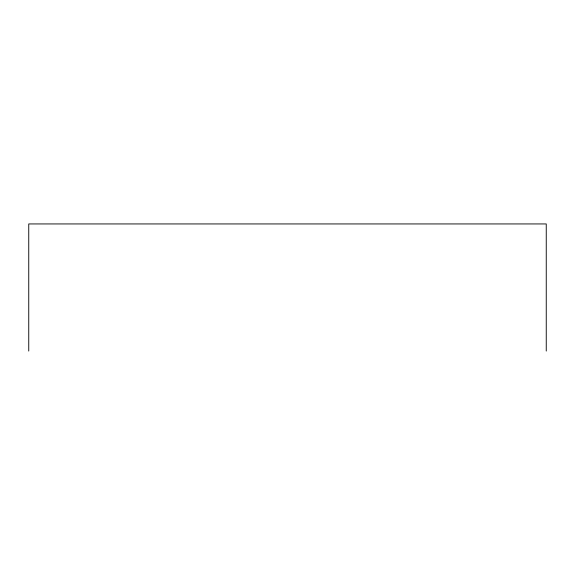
<?xml version="1.0" encoding="UTF-8"?>
<svg xmlns="http://www.w3.org/2000/svg" width="575" height="575" viewBox="0 0 575 575"><rect width="100%" height="100%" fill="white"/><g stroke="black" fill="none" stroke-linecap="round" stroke-linejoin="round"><path stroke-width="0.86" d="M546.25 351.059L546.25 223.941L28.75 223.941L28.75 351.059"/></g></svg>
